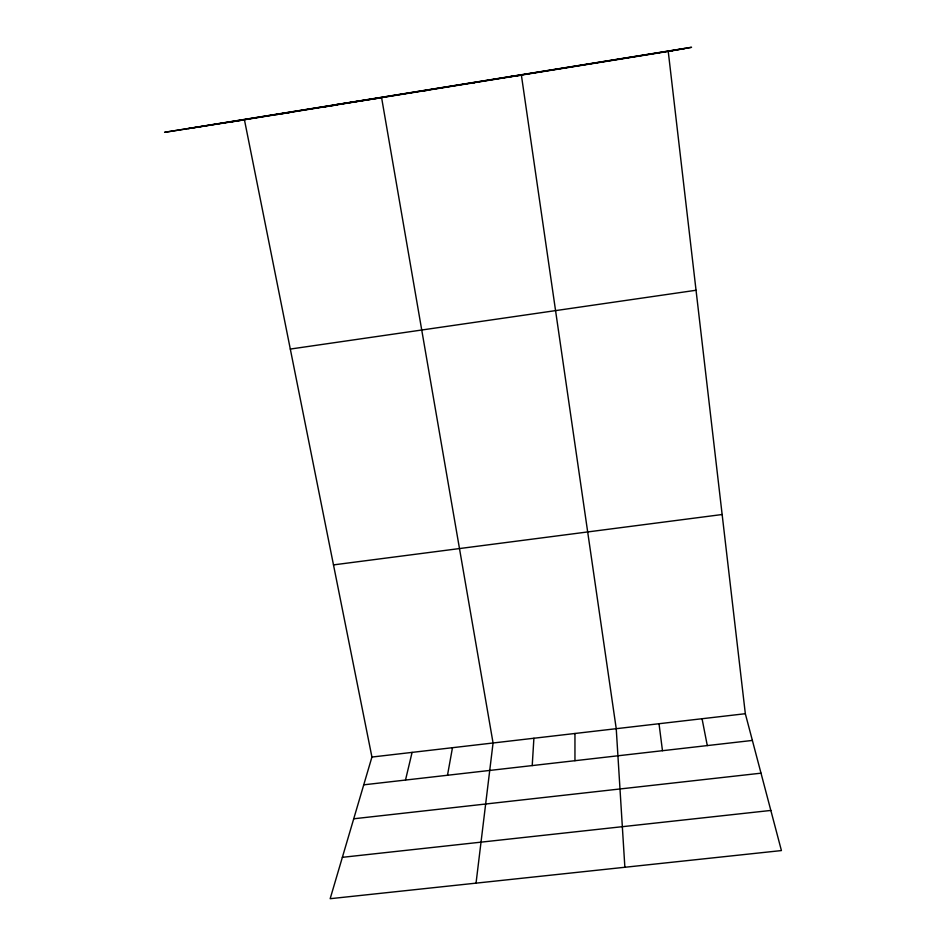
<?xml version="1.0" encoding="UTF-8"?>
<svg xmlns="http://www.w3.org/2000/svg" width="946" height="946" viewBox="0 0 946 946"><rect width="100%" height="100%" fill="white"/><g stroke="black" fill="none" stroke-linecap="round" stroke-linejoin="round"><path stroke-width="1.42" d="M574.955 760.69L574.955 733.481M532.22 765.574L533.899 738.247M476.039 883.138L493.067 742.988L381.605 97.698L334.305 104.935M447.493 775.259L452.472 747.695M405.503 780.048L412.089 752.389M371.932 757.048L330.166 898.7L781.42 850.572L745.33 713.71L668.243 51.462L691.561 47.3L164.58 132.31L244.446 119.811L371.932 757.048L745.33 713.71M618.968 59.409L621.049 58.995M188.408 128.585L684.573 48.542M229.157 122.211L672.677 50.67M276.646 114.549L289.878 112.491M324.443 106.839L335.594 105.112M421.005 91.265L427.899 90.225M469.76 83.402L474.49 82.716M290.316 349.062L696.043 290.256M508.097 76.898L521.388 75.148L616.236 728.692L624.868 867.269M333.489 564.892L722.141 514.518M363.737 784.825L752.377 740.434M353.721 818.787L761.01 773.178M342.369 857.324L770.836 810.438M702.05 718.724L707.289 745.578M659.019 723.725L662.472 750.698"/></g></svg>
